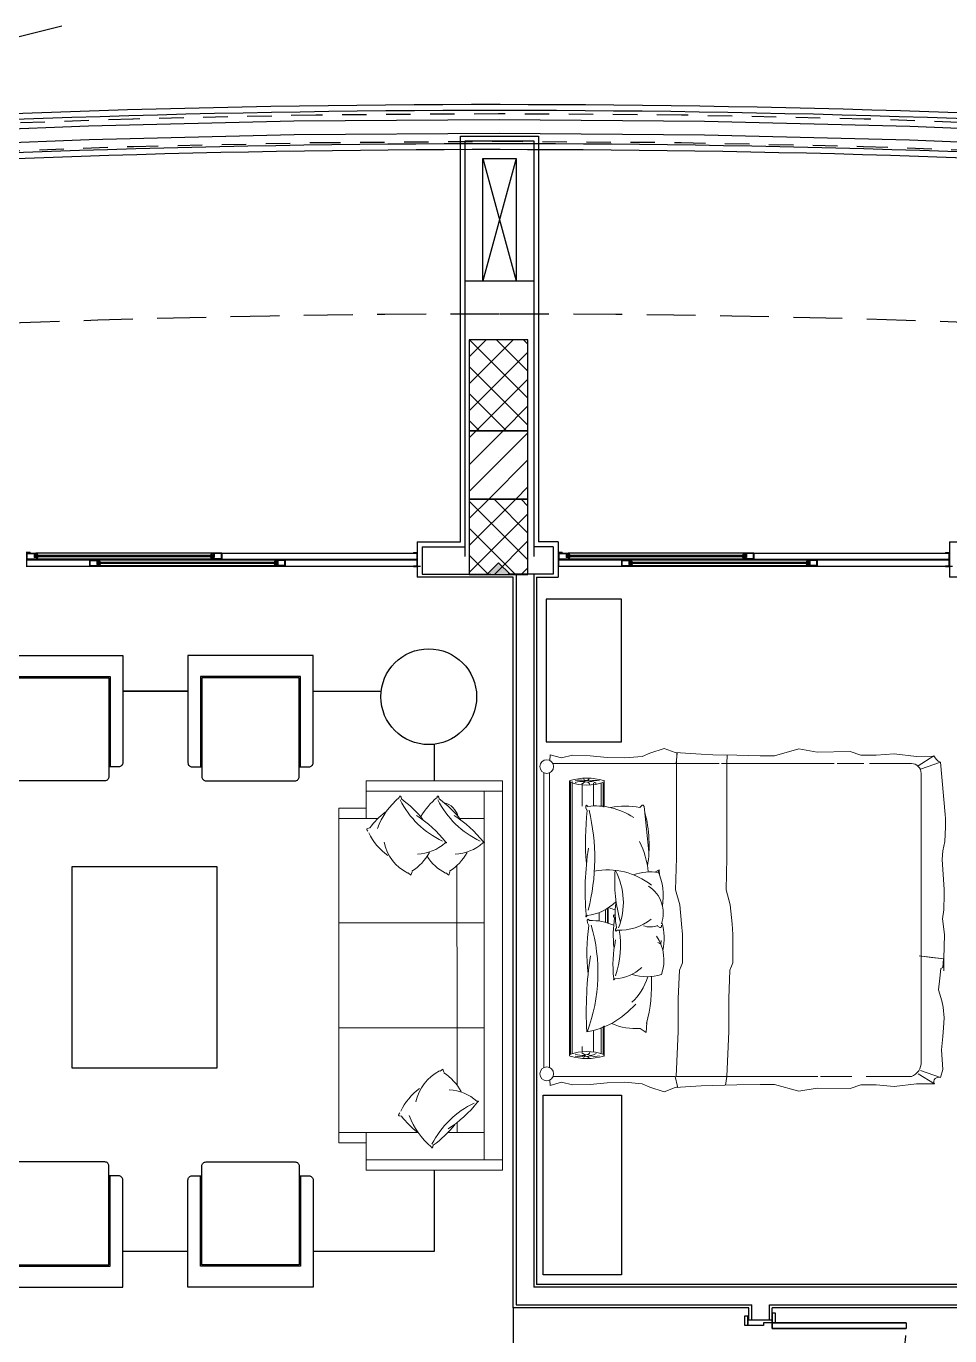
# Model space of a CAD drawing. Header units: millimetres. Extents: x 188.6 to 263.2, y 40.1 to 120.1.
# Drawn here: x 232.23 to 236.95, y 92.18 to 98.88 of the extents above; entities that cross this region are included whole.
import ezdxf

# ---------------------------------------------------------------- set-up
doc = ezdxf.new("R2010")
doc.units = ezdxf.units.MM
for name, pattern in [('_XREF_APTOS 605 E 606_R01$0$XREF-TIPO$0$HIDDEN2', [0.1875, 0.125, -0.0625]), ('HIDDEN', [0.375, 0.25, -0.125]), ('HIDDEN2', [0.1875, 0.125, -0.0625])]:
    doc.linetypes.add(name, pattern=pattern)
doc.layers.add('_XREF_APTOS 605 E 606_R01$0$L-MC-LAYOUT', color=8, linetype='Continuous', lineweight=5)
for name, color, linetype in [('ARQ', 8, 'Continuous'), ('ARQ-BASE', 8, 'Continuous'), ('ESTR-PILARES', 11, 'Continuous'), ('ESTR-VIGAS', 11, 'HIDDEN2'), ('ESTRUTURA', 7, 'Continuous')]:
    doc.layers.add(name, color=color, linetype=linetype)

# ---------------------------------------------------------------- blocks, each defined once
blk = doc.blocks.new('COBERTURA_29-09-2016')
at = {"layer": 'ESTR-PILARES', "linetype": 'Continuous'}
for p, q in [((27.815, 10.6701), (28.0399, 10.895)), ((27.815, 10.808), (27.902, 10.895)), ((27.8166, 10.895), (28.115, 10.5966)), ((27.9544, 10.895), (28.115, 10.7344)), ((28.0923, 10.895), (28.115, 10.8723)), ((27.815, 10.5322), (28.115, 10.8322)), ((27.815, 10.7587), (28.115, 10.4587)), ((27.8507, 10.43), (28.115, 10.6943)), ((27.965, 10.6625), (27.965, 10.6625)), ((27.815, 10.6208), (28.0058, 10.43)), ((27.9886, 10.43), (28.115, 10.5564)), ((27.815, 10.4829), (27.8679, 10.43)), ((27.815, 10.2564), (27.9886, 10.43)), ((27.815, 10.3943), (27.8507, 10.43)), ((27.815, 10.1185), (28.115, 10.4185)), ((27.9143, 10.08), (28.115, 10.2807)), ((27.965, 10.295), (27.965, 10.295)), ((27.965, 10.295), (27.965, 10.295)), ((27.965, 10.255), (27.965, 10.255)), ((28.0522, 10.08), (28.115, 10.1428)), ((27.815, 9.8428), (28.0522, 10.08)), ((27.815, 9.9807), (27.9143, 10.08)), ((27.815, 10.0692), (28.115, 9.7692)), ((27.9421, 10.08), (28.115, 9.9071)), ((28.08, 10.08), (28.115, 10.045)), ((27.815, 9.7049), (28.115, 10.0049)), ((27.815, 9.9314), (28.0514, 9.695)), ((27.943, 9.695), (28.115, 9.867)), ((27.965, 9.8875), (27.965, 9.8875)), ((27.815, 9.7935), (27.9135, 9.695)), ((28.0809, 9.695), (28.115, 9.7291))]:
    blk.add_line(p, q, dxfattribs=at)
for points in [[(28.115, 10.895), (27.815, 10.895), (27.815, 10.43), (28.115, 10.43), (28.115, 10.895)], [(27.815, 10.08), (28.115, 10.08), (28.115, 10.43), (27.815, 10.43), (27.815, 10.08)], [(28.115, 10.08), (27.815, 10.08), (27.815, 9.695), (28.115, 9.695), (28.115, 10.08)], [(27.905, 9.695), (28.025, 9.695), (27.965, 9.755), (27.905, 9.695)]]:
    blk.add_lwpolyline(points, dxfattribs=at)
for points in [[(27.905, 9.695), (28.025, 9.695), (27.965, 9.755)], [(27.905, 9.695), (27.965, 9.755), (27.905, 9.695)]]:
    blk.add_solid(points, dxfattribs=at)
at = {"layer": 'ESTR-VIGAS'}
for points in [[(26.0951, 12.0233), (25.162, 11.9903)], [(26.0961, 12.0234), (26.0951, 12.0233)], [(27.0297, 12.0432), (26.0961, 12.0234)], [(27.0307, 12.0432), (27.0297, 12.0432)], [(27.9644, 12.0498), (27.0307, 12.0432)], [(27.9654, 12.0498), (27.9644, 12.0498)], [(28.8991, 12.0432), (27.9654, 12.0498)], [(28.9001, 12.0432), (28.8991, 12.0432)], [(29.8337, 12.0234), (28.9001, 12.0432)], [(29.8347, 12.0233), (29.8337, 12.0234)], [(30.7678, 11.9903), (29.8347, 12.0233)], [(25.1669, 11.8504), (26.1001, 11.8834)], [(26.0991, 11.8834), (27.0327, 11.9032)], [(26.0991, 11.8834), (26.1001, 11.8834)], [(27.0317, 11.9032), (27.9654, 11.9098)], [(27.0317, 11.9032), (27.0327, 11.9032)], [(27.9644, 11.9098), (28.8981, 11.9032)], [(27.9644, 11.9098), (27.9654, 11.9098)], [(28.8972, 11.9032), (29.8307, 11.8834)], [(28.8972, 11.9032), (28.8981, 11.9032)], [(29.8297, 11.8834), (30.7629, 11.8504)], [(29.8297, 11.8834), (29.8307, 11.8834)]]:
    blk.add_lwpolyline(points, dxfattribs=at)
blk = doc.blocks.new('_XREF_APTOS 605 E 606_R01$0$CAMA CASAL')
at = {"layer": '_XREF_APTOS 605 E 606_R01$0$L-MC-LAYOUT', "color": 252}
for p, q in [((223.382, 113.6907), (223.1509, 113.6907)), ((223.6153, 113.6907), (223.4562, 113.6907)), ((224.263, 113.6907), (223.6298, 113.6907)), ((224.3537, 113.6907), (224.263, 113.6907)), ((224.9834, 113.6907), (224.3588, 113.6907)), ((223.1009, 113.6157), (223.1009, 112.6345)), ((225.0009, 112.138), (225.0009, 113.6447)), ((224.721, 113.4318), (224.721, 113.5824)), ((224.7232, 113.5824), (224.7232, 113.4328)), ((224.7265, 113.5767), (224.7265, 113.4344)), ((224.7377, 113.5732), (224.7377, 113.4395)), ((224.7767, 113.5651), (224.7767, 113.4545)), ((224.8351, 113.5641), (224.8351, 113.5377)), ((224.8857, 113.574), (224.8857, 112.1818)), ((224.8936, 113.5765), (224.8936, 112.1818)), ((224.8969, 113.5776), (224.8969, 112.1818)), ((224.8998, 113.5824), (224.8998, 112.1818)), ((224.5075, 113.465), (224.5039, 113.4144)), ((224.5372, 113.4447), (224.5075, 113.465)), ((224.4321, 113.0133), (224.4303, 112.9957)), ((224.4469, 113.0059), (224.4321, 113.0133)), ((224.7005, 112.8277), (224.7005, 112.9067)), ((224.7023, 112.9061), (224.7023, 112.8289)), ((224.7052, 112.9052), (224.7052, 112.8308)), ((224.7147, 112.9025), (224.7147, 112.8366)), ((224.7481, 112.8957), (224.7481, 112.8527)), ((224.7965, 112.8933), (224.8042, 112.886)), ((224.8076, 112.9046), (224.7998, 112.918)), ((224.8042, 112.886), (224.8084, 112.8917)), ((224.8071, 112.8665), (224.8135, 112.8738)), ((224.8084, 112.8917), (224.8076, 112.9046)), ((224.8135, 112.8738), (224.8153, 112.8738)), ((224.8153, 112.8738), (224.8141, 112.8631)), ((223.1009, 112.6345), (223.1009, 112.1407)), ((224.4409, 112.6342), (224.4382, 112.6615)), ((224.463, 112.6452), (224.4409, 112.6342)), ((224.5178, 112.31), (224.4926, 112.5417)), ((224.5219, 112.3037), (224.5178, 112.31)), ((224.5272, 112.3041), (224.5219, 112.3037)), ((224.5392, 112.3157), (224.5272, 112.3041)), ((224.721, 112.1818), (224.721, 112.3099)), ((224.7232, 112.3128), (224.7232, 112.1909)), ((224.7265, 112.3122), (224.7265, 112.1909)), ((224.7377, 112.3104), (224.7377, 112.1909)), ((224.7767, 112.3066), (224.7767, 112.1909)), ((224.8058, 112.3099), (224.8123, 112.3037)), ((224.8152, 112.3194), (224.8086, 112.3307)), ((224.8123, 112.3037), (224.8159, 112.3085)), ((224.8159, 112.3085), (224.8152, 112.3194)), ((224.8351, 112.3083), (224.8351, 112.1909)), ((223.1509, 112.0907), (223.3659, 112.0907)), ((223.5313, 112.0907), (223.3949, 112.0907)), ((223.5454, 112.0907), (224.1227, 112.0907)), ((224.0946, 112.0907), (224.0933, 112.0475)), ((224.3526, 112.0907), (224.1337, 112.0907)), ((224.3532, 112.0907), (224.348, 112.0355)), ((224.3526, 112.0907), (224.351, 112.0378)), ((224.3532, 112.0907), (224.984, 112.0907))]:
    blk.add_line(p, q, dxfattribs=at)
for points in [[(223.0335, 113.7286), (223.1246, 113.7279), (223.2389, 113.7415), (223.3314, 113.7333), (223.4103, 113.7333), (223.4647, 113.7524), (223.6334, 113.7497), (223.7259, 113.766), (223.851, 113.7306), (223.9245, 113.7306), (224.0442, 113.7333), (224.1666, 113.736), (224.2264, 113.7388), (224.3583, 113.747), (224.4154, 113.7688), (224.4889, 113.7443), (224.527, 113.7279), (224.6167, 113.7198), (224.7065, 113.7225), (224.7936, 113.7307), (224.8833, 113.7334), (224.9404, 113.7198), (224.9976, 113.7361), (224.9989, 113.7076)], [(224.3588, 113.6907), (224.3475, 113.7421), (224.351, 113.7465)], [(223.0021, 113.6962), (222.9901, 113.6546), (222.9966, 113.5538), (222.9894, 113.4859), (222.9866, 113.4423), (222.983, 113.3901), (222.9887, 113.3351), (222.9958, 113.3029), (223.0116, 113.2478), (223.0058, 113.1885), (223.0008, 113.1377), (222.9908, 113.1327), (222.9873, 113.0891), (222.9858, 113.1507), (222.9851, 113.0892), (223.1109, 113.0734), (223.048, 113.0813), (222.9851, 113.0892), (222.9816, 112.9648), (222.9923, 112.8847), (222.9851, 112.8382), (222.9837, 112.7603), (222.983, 112.7338), (222.9944, 112.5811), (222.9908, 112.5367), (222.9801, 112.4895), (222.9758, 112.4166), (222.9772, 112.3723), (222.9787, 112.3508), (223.0027, 112.0828)], [(223.1039, 113.6602), (223.0021, 113.6962)], [(223.0335, 113.7286), (223.1155, 113.6761)], [(223.1155, 113.6761), (223.0335, 113.7286)], [(224.0951, 113.6907), (224.0851, 113.4599), (224.0851, 113.2913), (224.0793, 113.146), (224.0707, 113.1257), (224.064, 113.1088), (224.064, 113.0218), (224.064, 112.9643), (224.0678, 112.9106), (224.0774, 112.8129), (224.0985, 112.7362), (224.0946, 112.5733), (224.0946, 112.4947), (224.0946, 112.4047), (224.0946, 112.1185), (224.0946, 112.0907)], [(224.0951, 113.6907), (224.1022, 113.7346)], [(224.353, 113.6907), (224.343, 113.4599), (224.343, 113.2913), (224.3373, 113.146), (224.3286, 113.1257), (224.3219, 113.1088), (224.3219, 113.0218), (224.3219, 112.9643), (224.3258, 112.9106), (224.3353, 112.8129), (224.3564, 112.7362), (224.3526, 112.5733), (224.3526, 112.4947), (224.3526, 112.4047), (224.3526, 112.1185), (224.3526, 112.0907)], [(225.0309, 112.1378), (225.0309, 113.6449)], [(224.6672, 113.1915), (224.6723, 113.1957), (224.6737, 113.1957), (224.6727, 113.1895)], [(224.6555, 112.943), (224.6612, 112.947), (224.6644, 112.9439), (224.6638, 112.9369), (224.658, 112.9297)], [(224.4483, 112.9217), (224.4377, 112.9292), (224.433, 112.9294), (224.4294, 112.9254), (224.428, 112.9162)], [(224.6661, 112.8676), (224.6713, 112.864), (224.6742, 112.8668), (224.6736, 112.8731), (224.6683, 112.8797)], [(223.1039, 112.1187), (223.0027, 112.0828)], [(223.0356, 112.0533), (223.1246, 112.054), (223.2389, 112.0404), (223.3314, 112.0486), (223.4103, 112.0486), (223.4647, 112.0295), (223.6334, 112.0322), (223.7259, 112.0159), (223.851, 112.0513), (223.9245, 112.0513), (224.0442, 112.0486), (224.1666, 112.0458), (224.2264, 112.0431), (224.3583, 112.0349), (224.4154, 112.0131), (224.4889, 112.0376), (224.527, 112.0539), (224.6167, 112.0621), (224.7065, 112.0594), (224.7936, 112.0512), (224.8833, 112.0485), (224.9404, 112.0621), (224.9976, 112.0458), (224.9989, 112.0751)], [(223.0362, 112.052), (223.1155, 112.1027)], [(223.1155, 112.1027), (223.0362, 112.052)], [(225.0307, 112.0907), (225.0309, 112.0907), (225.0309, 112.0909)]]:
    blk.add_lwpolyline(points, dxfattribs=at)
for centre in [(225.0156, 113.6767), (225.0156, 112.1061)]:
    blk.add_circle(centre, 0.0352, dxfattribs=at)
for centre, radius, start, end in [((223.0124, 113.7177), 0.0238, 244.46477, 26.66385), ((223.1775, 113.6188), 0.0767, 110.30826, 182.31161), ((224.726, 113.5822), 0.005, 109.57283, 246.03965), ((224.8104, 113.8245), 0.2616, 250.71019, 289.28981), ((224.8104, 113.281), 0.3177, 74.2857, 105.7143), ((224.7678, 113.4843), 0.1033, 75.76375, 102.0368), ((224.7926, 113.5322), 0.05, 89.36599, 126.92368), ((224.7937, 113.5833), 0.00125, 109.57283, 246.03965), ((224.808, 113.6104), 0.0319, 242.24039, 297.75961), ((224.808, 113.5493), 0.0382, 67.26663, 112.73337), ((224.8106, 113.563), 0.0157, 99.52121, 169.87937), ((224.8158, 113.6054), 0.0195, 211.34668, 246.54204), ((224.7917, 113.5175), 0.0673, 49.57083, 67.81405), ((224.8051, 113.6083), 0.0254, 299.674, 332.01341), ((224.8484, 113.5178), 0.0715, 72.42099, 111.0014), ((224.8224, 113.5833), 0.00125, 293.96035, 70.42717), ((224.8307, 113.4424), 0.14, 74.032, 93.21113), ((224.8948, 113.5822), 0.005, 293.96035, 70.42717), ((224.6352, 113.0955), 0.2192, 160.46252, 214.17328), ((224.5038, 112.9264), 0.2538, 73.14769, 107.24934), ((224.6813, 112.9655), 0.2264, 93.58944, 132.28667), ((225.0941, 113.0218), 0.4566, 160.30651, 189.92064), ((224.0767, 113.1196), 0.6001, 347.74246, 6.68937), ((224.6993, 112.9842), 0.2843, 167.54683, 196.57479), ((224.0983, 112.9691), 0.577, 351.0887, 5.98131), ((224.647, 112.6722), 0.2709, 88.19161, 127.84235), ((224.5821, 112.8549), 0.1626, 160.38702, 237.71816), ((224.4865, 112.8207), 0.1051, 70.68685, 111.35137), ((224.9732, 112.7995), 0.3495, 157.98044, 207.63993), ((223.9167, 112.693), 0.7513, 355.65331, 16.04985), ((224.3016, 112.8553), 0.3641, 352.09178, 11.78761), ((224.6321, 113.2285), 0.3625, 275.28173, 275.39149), ((224.7331, 112.7678), 0.3135, 170.1385, 204.52556), ((224.7031, 112.9899), 0.3558, 231.23257, 281.17969), ((224.4809, 112.9376), 0.293, 262.73575, 288.11032), ((224.8104, 111.9396), 0.2616, 70.71019, 109.28981), ((224.8106, 112.2011), 0.0157, 190.12063, 260.47879), ((223.1509, 112.1407), 0.05, 180, 270), ((224.726, 112.182), 0.005, 113.96035, 250.42717), ((224.8104, 112.4831), 0.3177, 254.2857, 285.7143), ((224.7678, 112.2798), 0.1033, 257.9632, 284.23625), ((224.7926, 112.2319), 0.05, 233.07632, 270.63401), ((224.7937, 112.1808), 0.00125, 113.96035, 250.42717), ((224.808, 112.1537), 0.0319, 62.24039, 117.75961), ((224.808, 112.2149), 0.0382, 247.26663, 292.73337), ((224.8158, 112.1588), 0.0195, 113.45796, 148.65332), ((224.7917, 112.2466), 0.0673, 292.18595, 310.42917), ((224.8051, 112.1558), 0.0254, 27.98659, 60.326), ((224.8224, 112.1808), 0.00125, 289.57283, 66.03965), ((224.8484, 112.2464), 0.0715, 248.9986, 287.57901), ((224.8307, 112.3218), 0.14, 266.78887, 285.968), ((224.8948, 112.182), 0.005, 289.57283, 66.03965), ((222.9821, 112.0268), 0.0597, 25.00861, 69.82677)]:
    blk.add_arc(centre, radius, start, end, dxfattribs=at)
for centre, major_axis, start_param, end_param in [((224.901, 113.2176), (0, -0.5804), 4.357383, 4.778852), ((224.5614, 112.9032), (0, -0.5424), 2.825508, 3.202869), ((224.8605, 112.8065), (0, -0.6586), 3.246501, 3.818212), ((225.2242, 113.1589), (0, -0.6469), 4.229981, 5.096703), ((223.8018, 113.3561), (0, 1.3908), 4.507193, 4.788253), ((224.6976, 113.0565), (0, 0.301), 0.563424, 1.147398), ((224.3199, 113.0557), (0, -0.674), 1.365064, 1.733282), ((224.785, 113.3946), (0, -0.5015), 5.971074, 6.314748), ((224.8248, 112.4782), (0, 0.3891), 0.062647, 0.617511), ((224.6029, 112.4109), (0, 0.4363), 5.989057, 6.085457), ((225.3408, 112.5749), (0, -0.7848), 4.368673, 5.0306), ((224.069, 112.7429), (0, 1.0315), 4.498455, 4.829141), ((224.8473, 112.5103), (0, -0.4887), 4.49504, 5.067395), ((224.7671, 112.7015), (0, 0.3768), 1.721333, 2.167233), ((224.0961, 112.4843), (0, -0.9917), 1.415265, 1.689951), ((224.7633, 112.9302), (0, 0.623), 2.703113, 3.235692), ((224.6149, 113.0527), (0, -0.7444), 6.142937, 6.421512)]:
    blk.add_ellipse(centre, major_axis=major_axis, ratio=0.727273, start_param=start_param, end_param=end_param, dxfattribs=at)
blk = doc.blocks.new('_XREF_APTOS 605 E 606_R01$0$sofa humanizado')
at = {"layer": '_XREF_APTOS 605 E 606_R01$0$L-MC-LAYOUT'}
for p, q in [((4383.2458, -425.6651), (4383.1721, -425.6651)), ((4382.73, -425.9947), (4382.7365, -426.014)), ((4382.7365, -426.014), (4382.7533, -426.0002)), ((4382.9624, -425.9947), (4382.9689, -426.014)), ((4382.9689, -426.014), (4382.9858, -426.0002)), ((4382.7663, -427.229), (4382.7728, -427.2097)), ((4382.7728, -427.2097), (4382.7896, -427.2235))]:
    blk.add_line(p, q, dxfattribs=at)
for points in [[(4382.517, -425.4969), (4382.517, -427.7684), (4382.4049, -427.7684), (4382.4049, -425.4327), (4382.517, -425.4327)], [(4383.2458, -425.6008), (4383.2458, -425.6008), (4383.2458, -425.4327), (4382.517, -425.4327)], [(4382.4049, -425.4969), (4383.2458, -425.4969), (4383.2458, -425.6651), (4383.4139, -425.6651), (4383.4139, -427.6645), (4383.2595, -427.6645), (4383.2458, -427.6645), (4383.2458, -427.8327), (4382.4049, -427.8327), (4382.4049, -425.4969)], [(4382.517, -425.4969), (4382.517, -425.6008), (4382.517, -425.6008)], [(4382.8083, -425.5353), (4382.807, -425.5276), (4382.802, -425.5276), (4382.797, -425.5335), (4382.7959, -425.5438)], [(4383.0408, -425.5353), (4383.0394, -425.5276), (4383.0345, -425.5276), (4383.0294, -425.5335), (4383.0283, -425.5438)], [(4383.2458, -425.6008), (4383.4139, -425.6008), (4383.4139, -426.9547), (4382.517, -426.9547), (4382.517, -425.6008), (4382.517, -425.6008)], [(4382.6852, -425.9553), (4382.6852, -426.9547), (4382.517, -426.9547), (4382.517, -425.6648), (4382.6672, -425.6648), (4382.6672, -425.6648)], [(4383.2233, -425.7236), (4383.2375, -425.7261), (4383.2413, -425.7296), (4383.241, -425.7356), (4383.2348, -425.7439)], [(4382.5259, -425.8159), (4382.5178, -425.8151), (4382.5165, -425.8138), (4382.5228, -425.8093)], [(4382.7584, -425.8159), (4382.7502, -425.8151), (4382.749, -425.8138), (4382.7553, -425.8093)], [(4382.9259, -426.9547), (4383.4139, -426.9547), (4383.4139, -426.3092), (4382.517, -426.3092), (4382.517, -426.9547), (4382.7406, -426.9547)], [(4382.9259, -427.6002), (4383.4139, -427.6002), (4383.4139, -426.9547), (4382.517, -426.9547), (4382.517, -427.6002), (4382.7406, -427.6002)], [(4382.6852, -427.5395), (4382.6852, -427.6002), (4382.517, -427.6002), (4382.517, -426.9547), (4382.6852, -426.9547), (4382.6852, -427.3089)], [(4382.5623, -427.4079), (4382.5541, -427.4086), (4382.5529, -427.4099), (4382.5591, -427.4144)], [(4383.0272, -427.5001), (4383.0414, -427.4976), (4383.0452, -427.4941), (4383.0449, -427.4881), (4383.0387, -427.4798)], [(4382.9259, -427.6002), (4383.2458, -427.6002), (4383.2458, -427.7684), (4382.517, -427.7684), (4382.517, -427.6002), (4382.7406, -427.6002)], [(4382.8446, -427.6885), (4382.8433, -427.6961), (4382.8383, -427.6962), (4382.8333, -427.6902), (4382.8322, -427.6799)]]:
    blk.add_lwpolyline(points, dxfattribs=at)
blk.add_lwpolyline([(4382.7638, -425.5687, 0.280023), (4382.6801, -425.6497)], format="xyb", dxfattribs=at)
for centre, radius, start, end in [((4382.3023, -425.2972), 0.5613, 295.30651, 333.23216), ((4383.2137, -426.1171), 0.7093, 126.0887, 140.98131), ((4382.5347, -425.2972), 0.5613, 295.30651, 333.23216), ((4382.5242, -425.8786), 0.4456, 30.2921, 50.39149), ((4383.4462, -426.1171), 0.7093, 126.0887, 140.98131), ((4382.7567, -425.8786), 0.4456, 19.87696, 50.39149), ((4382.7979, -426.0437), 0.5324, 36.96436, 51.73471), ((4383.1017, -426.2666), 0.7378, 122.74246, 141.68937), ((4383.3342, -426.2666), 0.7378, 122.74246, 141.68937), ((4382.9105, -425.6078), 0.3496, 305.1385, 335.34035), ((4382.71, -425.6071), 0.2783, 228.58944, 267.28667), ((4382.8983, -425.7274), 0.312, 208.14769, 237.57889), ((4382.9425, -425.6071), 0.2783, 228.58944, 267.28667), ((4383.1308, -425.7274), 0.312, 208.14769, 237.57889), ((4382.8696, -425.7602), 0.2695, 296.20637, 349.17328), ((4382.6372, -425.7602), 0.2695, 296.20637, 329.39203), ((4382.9347, -427.4963), 0.312, 122.42111, 151.85231), ((4382.6735, -427.4635), 0.2695, 10.82672, 63.79363), ((4382.7144, -427.616), 0.3496, 24.65965, 54.8615), ((4383.138, -426.9571), 0.7378, 218.31063, 237.25754), ((4382.7463, -427.6166), 0.2783, 92.71333, 131.41056), ((4382.3386, -427.9265), 0.5613, 26.76784, 64.69349), ((4382.5605, -427.3451), 0.4456, 309.60851, 340.12304), ((4383.25, -427.1067), 0.7093, 219.01869, 233.9113), ((4382.6018, -427.18), 0.5324, 308.26529, 323.03564)]:
    blk.add_arc(centre, radius, start, end, dxfattribs=at)
blk = doc.blocks.new('_XREF_APTOS 605 E 606_R01$0$XREF-MC1101-TE-LAYO$0$P90x70')
blk.add_lwpolyline([(8.8158, 5.695), (8.8858, 5.695, 0.414214), (8.9158, 5.725), (8.9158, 6.495), (8.0158, 6.495), (8.0158, 5.725, 0.414214), (8.0458, 5.695), (8.1158, 5.695)], format="xyb")
blk.add_lwpolyline([(8.8258, 5.695), (8.8258, 6.345), (8.1058, 6.345), (8.1058, 5.695)])
blk.add_lwpolyline([(8.7858, 5.595, 0.414214), (8.8158, 5.625), (8.8158, 6.335), (8.1158, 6.335), (8.1158, 5.625, 0.414214), (8.1458, 5.595)], format="xyb", close=True)
blk = doc.blocks.new('_XREF_APTOS 605 E 606_R01$0$XREF-TIPO$0$A$C433F3541')
at = {"layer": 'ARQ-BASE'}
for p, q in [((0.05, 0.14), (0.05, 0.825)), ((0.05, 0.825), (0.05, 0.14)), ((0.05, 0.825), (0.08, 0.825)), ((0.08, 0.825), (0.08, 0.14)), ((0.08, 0.14), (0.08, 0.825)), ((0, 0.155), (0.05, 0.155)), ((0, 0.14), (0, 0.155)), ((0, 0.14), (0.05, 0.14)), ((0.05, 0.14), (0.035, 0.14)), ((0.035, 0.015), (0.035, 0.14)), ((0.08, 0.14), (0.05, 0.14)), ((0.05, 0.14), (0.08, 0.14)), ((0.05, 0.14), (0.05, 0.095)), ((0.75, 0.155), (0.8, 0.155)), ((0.75, 0.14), (0.75, 0.155)), ((0.765, 0.14), (0.75, 0.14)), ((0.75, 0.095), (0.75, 0.14)), ((0.75, 0.14), (0.8, 0.14)), ((0.765, 0.14), (0.765, 0.015)), ((0.8, 0.155), (0.8, 0.14)), ((0.05, 0.095), (0.065, 0.095)), ((0.065, 0.095), (0.065, 0.015)), ((0.735, 0.095), (0.75, 0.095)), ((0.735, 0.015), (0.735, 0.095)), ((0.015, 0), (0.015, 0.015)), ((0.065, 0.015), (0.015, 0.015)), ((0.065, 0), (0.015, 0)), ((0.035, 0.015), (0.065, 0.015)), ((0.065, 0.015), (0.065, 0)), ((0.735, 0), (0.735, 0.015)), ((0.735, 0.015), (0.775, 0.015)), ((0.785, 0.015), (0.735, 0.015)), ((0.785, 0), (0.735, 0)), ((0.785, 0.015), (0.785, 0))]:
    blk.add_line(p, q, dxfattribs=at)
at = {"layer": 'ARQ-BASE', "color": 8, "linetype": '_XREF_APTOS 605 E 606_R01$0$XREF-TIPO$0$HIDDEN2'}
blk.add_arc((0.0627, 0.1378), 0.6873, 0.18482, 91.0562, dxfattribs=at)
blk = doc.blocks.new('A$C0BE265FA')
at = {"layer": 'ARQ'}
blk.add_lwpolyline([(21.0881, 10.9815), (19.0881, 10.4815), (17.0881, 10.9815)], dxfattribs=at)
blk.add_lwpolyline([(21.0881, 10.9815), (19.0881, 10.4815), (17.0881, 10.9815)], dxfattribs=at)
at = {"layer": 'ARQ-BASE'}
for p, q in [((23.2399, 9.6799), (23.24, 10.3047)), ((23.4099, 10.3047), (23.2399, 9.6799)), ((23.24, 10.3047), (23.4099, 10.3047)), ((23.24, 10.3047), (23.4099, 9.6799)), ((23.4099, 10.3047), (23.4099, 9.6799)), ((23.1499, 9.6799), (23.4999, 9.6799)), ((22.9049, 8.3451), (23.1249, 8.3451)), ((22.9049, 8.3451), (22.9049, 8.1651)), ((22.9299, 8.3201), (23.15, 8.3201)), ((22.9299, 8.3201), (22.9299, 8.1801)), ((23.6003, 8.3201), (23.5, 8.3201)), ((23.6253, 8.3451), (23.5249, 8.3451)), ((23.6003, 8.3201), (23.6003, 8.1801)), ((23.6253, 8.3451), (23.6253, 8.1651)), ((25.6253, 8.3451), (26.185, 8.3451)), ((25.6253, 8.3451), (25.6253, 8.1651)), ((20.9249, 8.2906), (20.9049, 8.2906)), ((20.9069, 8.2886), (20.9069, 8.2216)), ((20.9069, 8.2886), (20.9249, 8.2886)), ((22.9029, 8.2526), (20.9069, 8.2526)), ((20.9082, 8.2876), (20.9602, 8.2876)), ((20.9082, 8.2876), (20.9082, 8.2576)), ((20.9082, 8.2576), (20.9602, 8.2576)), ((20.9102, 8.2856), (20.9462, 8.2856)), ((20.9102, 8.2596), (20.9102, 8.2856)), ((20.9102, 8.2596), (20.9582, 8.2596)), ((20.9102, 8.2576), (20.9102, 8.2576)), ((20.9249, 8.2906), (20.9249, 8.2886)), ((20.9462, 8.2856), (20.9462, 8.2656)), ((20.9582, 8.2656), (20.9462, 8.2656)), ((20.9482, 8.2876), (20.9482, 8.2776)), ((20.9602, 8.2776), (20.9482, 8.2776)), ((20.9482, 8.2776), (20.9482, 8.2676)), ((21.8649, 8.2756), (20.9482, 8.2756)), ((21.8649, 8.2696), (20.9482, 8.2696)), ((20.9602, 8.2676), (20.9482, 8.2676)), ((20.9602, 8.2771), (20.9487, 8.2771)), ((20.9652, 8.2761), (20.9487, 8.2761)), ((20.9652, 8.2691), (20.9487, 8.2691)), ((20.9602, 8.2681), (20.9487, 8.2681)), ((20.9502, 8.2856), (20.9502, 8.2796)), ((20.9502, 8.2856), (20.9582, 8.2856)), ((20.9582, 8.2796), (20.9502, 8.2796)), ((21.9029, 8.2876), (20.9552, 8.2876)), ((21.9049, 8.2576), (20.9552, 8.2576)), ((20.9582, 8.2856), (20.9582, 8.2796)), ((20.9582, 8.2656), (20.9582, 8.2596)), ((20.9602, 8.2876), (20.9602, 8.2776)), ((20.9602, 8.2676), (20.9602, 8.2576)), ((20.9607, 8.2776), (20.9607, 8.2825)), ((20.9607, 8.2676), (20.9607, 8.2626)), ((20.9652, 8.2776), (20.9652, 8.2761)), ((20.9652, 8.2676), (20.9652, 8.2691)), ((21.2298, 8.2526), (21.2798, 8.2526)), ((21.2298, 8.2396), (21.2298, 8.2526)), ((21.2298, 8.2246), (21.2298, 8.2396)), ((21.2298, 8.2396), (21.2298, 8.2396)), ((21.2318, 8.2506), (21.2658, 8.2506)), ((21.2318, 8.2416), (21.2318, 8.2506)), ((21.2318, 8.2246), (21.2318, 8.2416)), ((21.2318, 8.2416), (21.2318, 8.2416)), ((21.2658, 8.2506), (21.2658, 8.2306)), ((21.2678, 8.2526), (21.2678, 8.2426)), ((21.2678, 8.2426), (21.2678, 8.2326)), ((21.2798, 8.2426), (21.2678, 8.2426)), ((22.1898, 8.2406), (21.2678, 8.2406)), ((22.1898, 8.2346), (21.2678, 8.2346)), ((21.2798, 8.2421), (21.2683, 8.2421)), ((21.2848, 8.2411), (21.2683, 8.2411)), ((21.2698, 8.2506), (21.2778, 8.2506)), ((21.2698, 8.2506), (21.2698, 8.2446)), ((21.2778, 8.2446), (21.2698, 8.2446)), ((21.2778, 8.2506), (21.2778, 8.2446)), ((22.1778, 8.2526), (21.2798, 8.2526)), ((21.2798, 8.2526), (21.2798, 8.2426)), ((21.2803, 8.2426), (21.2803, 8.2475)), ((21.2848, 8.2426), (21.2848, 8.2411)), ((21.8479, 8.2776), (21.8479, 8.2761)), ((21.8479, 8.2761), (21.8644, 8.2761)), ((21.8479, 8.2676), (21.8479, 8.2691)), ((21.8479, 8.2691), (21.8644, 8.2691)), ((21.8524, 8.2776), (21.8524, 8.2825)), ((21.8524, 8.2676), (21.8524, 8.2626)), ((21.9049, 8.2876), (21.8529, 8.2876)), ((21.8529, 8.2876), (21.8529, 8.2776)), ((21.8529, 8.2776), (21.8649, 8.2776)), ((21.8529, 8.2771), (21.8644, 8.2771)), ((21.8529, 8.2681), (21.8644, 8.2681)), ((21.8529, 8.2676), (21.8649, 8.2676)), ((21.8529, 8.2676), (21.8529, 8.2576)), ((21.9049, 8.2576), (21.8529, 8.2576)), ((21.8549, 8.2856), (21.8549, 8.2796)), ((21.8629, 8.2856), (21.8549, 8.2856)), ((21.8549, 8.2796), (21.8629, 8.2796)), ((21.8549, 8.2656), (21.8549, 8.2596)), ((21.8549, 8.2656), (21.8669, 8.2656)), ((21.9029, 8.2596), (21.8549, 8.2596)), ((21.8629, 8.2856), (21.8629, 8.2796)), ((21.8649, 8.2876), (21.8649, 8.2776)), ((21.8649, 8.2776), (21.8649, 8.2676)), ((21.8669, 8.2856), (21.8669, 8.2656)), ((21.9029, 8.2856), (21.8669, 8.2856)), ((21.9029, 8.2596), (21.9029, 8.2856)), ((21.9029, 8.2576), (21.9029, 8.2576)), ((21.9049, 8.2876), (22.9029, 8.2876)), ((21.9049, 8.2876), (21.9049, 8.2576)), ((21.9049, 8.2576), (22.9029, 8.2576)), ((22.1728, 8.2426), (22.1728, 8.2411)), ((22.1728, 8.2411), (22.1893, 8.2411)), ((22.1773, 8.2426), (22.1773, 8.2475)), ((22.2298, 8.2526), (22.1778, 8.2526)), ((22.1778, 8.2526), (22.1778, 8.2426)), ((22.1778, 8.2426), (22.1898, 8.2426)), ((22.1778, 8.2421), (22.1893, 8.2421)), ((22.1798, 8.2506), (22.1798, 8.2446)), ((22.1878, 8.2506), (22.1798, 8.2506)), ((22.1798, 8.2446), (22.1878, 8.2446)), ((22.1878, 8.2506), (22.1878, 8.2446)), ((22.1898, 8.2526), (22.1898, 8.2426)), ((22.1898, 8.2426), (22.1898, 8.2326)), ((22.1918, 8.2506), (22.1918, 8.2306)), ((22.2278, 8.2506), (22.1918, 8.2506)), ((22.2278, 8.2246), (22.2278, 8.2506)), ((22.2298, 8.2526), (22.2298, 8.2226)), ((22.8849, 8.2906), (22.8849, 8.2886)), ((22.8849, 8.2906), (22.9049, 8.2906)), ((22.9029, 8.2886), (22.8849, 8.2886)), ((22.9029, 8.2886), (22.9029, 8.2216)), ((22.9049, 8.2906), (22.9049, 8.2196)), ((23.6453, 8.2906), (23.6253, 8.2906)), ((23.6253, 8.2906), (23.6253, 8.2196)), ((23.6273, 8.2886), (23.6273, 8.2216)), ((23.6273, 8.2886), (23.6453, 8.2886)), ((25.6233, 8.2526), (23.6273, 8.2526)), ((23.6285, 8.2876), (23.6805, 8.2876)), ((23.6285, 8.2876), (23.6285, 8.2576)), ((23.6285, 8.2576), (23.6805, 8.2576)), ((23.6305, 8.2856), (23.6665, 8.2856)), ((23.6305, 8.2596), (23.6305, 8.2856)), ((23.6305, 8.2596), (23.6785, 8.2596)), ((23.6305, 8.2576), (23.6305, 8.2576)), ((23.6453, 8.2906), (23.6453, 8.2886)), ((23.6665, 8.2856), (23.6665, 8.2656)), ((23.6785, 8.2656), (23.6665, 8.2656)), ((23.6685, 8.2876), (23.6685, 8.2776)), ((23.6805, 8.2776), (23.6685, 8.2776)), ((23.6685, 8.2776), (23.6685, 8.2676)), ((24.5853, 8.2756), (23.6685, 8.2756)), ((24.5853, 8.2696), (23.6685, 8.2696)), ((23.6805, 8.2676), (23.6685, 8.2676)), ((23.6805, 8.2771), (23.669, 8.2771)), ((23.6855, 8.2761), (23.669, 8.2761)), ((23.6855, 8.2691), (23.669, 8.2691)), ((23.6805, 8.2681), (23.669, 8.2681)), ((23.6705, 8.2856), (23.6705, 8.2796)), ((23.6705, 8.2856), (23.6785, 8.2856)), ((23.6785, 8.2796), (23.6705, 8.2796)), ((24.6233, 8.2876), (23.6755, 8.2876)), ((24.6253, 8.2576), (23.6755, 8.2576)), ((23.6785, 8.2856), (23.6785, 8.2796)), ((23.6785, 8.2656), (23.6785, 8.2596)), ((23.6805, 8.2876), (23.6805, 8.2776)), ((23.6805, 8.2676), (23.6805, 8.2576)), ((23.681, 8.2776), (23.681, 8.2825)), ((23.681, 8.2676), (23.681, 8.2626)), ((23.6855, 8.2776), (23.6855, 8.2761)), ((23.6855, 8.2676), (23.6855, 8.2691)), ((23.9501, 8.2526), (24.0001, 8.2526)), ((23.9501, 8.2396), (23.9501, 8.2526)), ((23.9501, 8.2246), (23.9501, 8.2396)), ((23.9501, 8.2396), (23.9501, 8.2396)), ((23.9521, 8.2506), (23.9861, 8.2506)), ((23.9521, 8.2416), (23.9521, 8.2506)), ((23.9521, 8.2246), (23.9521, 8.2416)), ((23.9521, 8.2416), (23.9521, 8.2416)), ((23.9861, 8.2506), (23.9861, 8.2306)), ((23.9881, 8.2526), (23.9881, 8.2426)), ((23.9881, 8.2426), (23.9881, 8.2326)), ((24.0001, 8.2426), (23.9881, 8.2426)), ((24.9101, 8.2406), (23.9881, 8.2406)), ((24.9101, 8.2346), (23.9881, 8.2346)), ((24.0001, 8.2421), (23.9886, 8.2421)), ((24.0051, 8.2411), (23.9886, 8.2411)), ((23.9901, 8.2506), (23.9981, 8.2506)), ((23.9901, 8.2506), (23.9901, 8.2446)), ((23.9981, 8.2446), (23.9901, 8.2446)), ((23.9981, 8.2506), (23.9981, 8.2446)), ((24.8981, 8.2526), (24.0001, 8.2526)), ((24.0001, 8.2526), (24.0001, 8.2426)), ((24.0006, 8.2426), (24.0006, 8.2475)), ((24.0051, 8.2426), (24.0051, 8.2411)), ((24.5683, 8.2776), (24.5683, 8.2761)), ((24.5683, 8.2761), (24.5848, 8.2761)), ((24.5683, 8.2676), (24.5683, 8.2691)), ((24.5683, 8.2691), (24.5848, 8.2691)), ((24.5728, 8.2776), (24.5728, 8.2825)), ((24.5728, 8.2676), (24.5728, 8.2626)), ((24.6253, 8.2876), (24.5733, 8.2876)), ((24.5733, 8.2876), (24.5733, 8.2776)), ((24.5733, 8.2776), (24.5853, 8.2776)), ((24.5733, 8.2771), (24.5848, 8.2771)), ((24.5733, 8.2681), (24.5848, 8.2681)), ((24.5733, 8.2676), (24.5853, 8.2676)), ((24.5733, 8.2676), (24.5733, 8.2576)), ((24.6253, 8.2576), (24.5733, 8.2576)), ((24.5753, 8.2856), (24.5753, 8.2796)), ((24.5833, 8.2856), (24.5753, 8.2856)), ((24.5753, 8.2796), (24.5833, 8.2796)), ((24.5753, 8.2656), (24.5753, 8.2596)), ((24.5753, 8.2656), (24.5873, 8.2656)), ((24.6233, 8.2596), (24.5753, 8.2596)), ((24.5833, 8.2856), (24.5833, 8.2796)), ((24.5853, 8.2876), (24.5853, 8.2776)), ((24.5853, 8.2776), (24.5853, 8.2676)), ((24.5873, 8.2856), (24.5873, 8.2656)), ((24.6233, 8.2856), (24.5873, 8.2856)), ((24.6233, 8.2596), (24.6233, 8.2856)), ((24.6233, 8.2576), (24.6233, 8.2576)), ((24.6253, 8.2876), (25.6233, 8.2876)), ((24.6253, 8.2876), (24.6253, 8.2576)), ((24.6253, 8.2576), (25.6233, 8.2576)), ((24.8931, 8.2426), (24.8931, 8.2411)), ((24.8931, 8.2411), (24.9096, 8.2411)), ((24.8976, 8.2426), (24.8976, 8.2475)), ((24.9501, 8.2526), (24.8981, 8.2526)), ((24.8981, 8.2526), (24.8981, 8.2426)), ((24.8981, 8.2426), (24.9101, 8.2426)), ((24.8981, 8.2421), (24.9096, 8.2421)), ((24.9001, 8.2506), (24.9001, 8.2446)), ((24.9081, 8.2506), (24.9001, 8.2506)), ((24.9001, 8.2446), (24.9081, 8.2446)), ((24.9081, 8.2506), (24.9081, 8.2446)), ((24.9101, 8.2526), (24.9101, 8.2426)), ((24.9101, 8.2426), (24.9101, 8.2326)), ((24.9121, 8.2506), (24.9121, 8.2306)), ((24.9481, 8.2506), (24.9121, 8.2506)), ((24.9481, 8.2246), (24.9481, 8.2506)), ((24.9501, 8.2526), (24.9501, 8.2226)), ((25.6053, 8.2906), (25.6053, 8.2886)), ((25.6053, 8.2906), (25.6253, 8.2906)), ((25.6233, 8.2886), (25.6053, 8.2886)), ((25.6233, 8.2886), (25.6233, 8.2216)), ((25.6253, 8.2906), (25.6253, 8.2196)), ((20.9249, 8.2196), (20.9051, 8.2196)), ((20.9071, 8.2216), (20.9249, 8.2216)), ((20.9249, 8.2196), (20.9249, 8.2216)), ((22.9209, 8.2196), (20.9249, 8.2196)), ((21.2298, 8.2226), (21.2298, 8.2246)), ((21.2298, 8.2246), (21.2298, 8.2246)), ((21.2298, 8.2226), (21.2798, 8.2226)), ((21.2318, 8.2246), (21.2778, 8.2246)), ((21.2778, 8.2306), (21.2658, 8.2306)), ((21.2798, 8.2326), (21.2678, 8.2326)), ((21.2848, 8.2341), (21.2683, 8.2341)), ((21.2798, 8.2331), (21.2683, 8.2331)), ((21.2778, 8.2306), (21.2778, 8.2246)), ((21.2798, 8.2326), (21.2798, 8.2226)), ((22.1778, 8.2226), (21.2798, 8.2226)), ((21.2803, 8.2326), (21.2803, 8.2276)), ((21.2848, 8.2326), (21.2848, 8.2341)), ((22.1728, 8.2326), (22.1728, 8.2341)), ((22.1728, 8.2341), (22.1893, 8.2341)), ((22.1773, 8.2326), (22.1773, 8.2276)), ((22.1778, 8.2331), (22.1893, 8.2331)), ((22.1778, 8.2326), (22.1898, 8.2326)), ((22.1778, 8.2326), (22.1778, 8.2226)), ((22.2298, 8.2226), (22.1778, 8.2226)), ((22.1798, 8.2306), (22.1798, 8.2246)), ((22.1798, 8.2306), (22.1918, 8.2306)), ((22.2278, 8.2246), (22.1798, 8.2246)), ((22.2278, 8.2226), (22.2278, 8.2226)), ((22.8849, 8.2196), (22.8849, 8.2216)), ((22.9029, 8.2216), (22.8849, 8.2216)), ((22.8849, 8.2196), (22.9049, 8.2196)), ((22.9299, 8.1801), (23.28, 8.1801)), ((23.6003, 8.1801), (23.37, 8.1801)), ((23.3949, 8.1799), (23.4099, 8.1799)), ((23.4099, 8.1799), (23.4099, 4.445)), ((23.4999, 8.1799), (23.4999, 4.535)), ((23.6453, 8.2196), (23.6255, 8.2196)), ((23.6275, 8.2216), (23.6453, 8.2216)), ((23.6453, 8.2196), (23.6453, 8.2216)), ((25.6413, 8.2196), (23.6453, 8.2196)), ((23.9501, 8.2226), (23.9501, 8.2246)), ((23.9501, 8.2246), (23.9501, 8.2246)), ((23.9501, 8.2226), (24.0001, 8.2226)), ((23.9521, 8.2246), (23.9981, 8.2246)), ((23.9981, 8.2306), (23.9861, 8.2306)), ((24.0001, 8.2326), (23.9881, 8.2326)), ((24.0051, 8.2341), (23.9886, 8.2341)), ((24.0001, 8.2331), (23.9886, 8.2331)), ((23.9981, 8.2306), (23.9981, 8.2246)), ((24.0001, 8.2326), (24.0001, 8.2226)), ((24.8981, 8.2226), (24.0001, 8.2226)), ((24.0006, 8.2326), (24.0006, 8.2276)), ((24.0051, 8.2326), (24.0051, 8.2341)), ((24.8931, 8.2326), (24.8931, 8.2341)), ((24.8931, 8.2341), (24.9096, 8.2341)), ((24.8976, 8.2326), (24.8976, 8.2276)), ((24.8981, 8.2331), (24.9096, 8.2331)), ((24.8981, 8.2326), (24.9101, 8.2326)), ((24.8981, 8.2326), (24.8981, 8.2226)), ((24.9501, 8.2226), (24.8981, 8.2226)), ((24.9001, 8.2306), (24.9001, 8.2246)), ((24.9001, 8.2306), (24.9121, 8.2306)), ((24.9481, 8.2246), (24.9001, 8.2246)), ((24.9481, 8.2226), (24.9481, 8.2226)), ((25.6053, 8.2196), (25.6053, 8.2216)), ((25.6233, 8.2216), (25.6053, 8.2216)), ((25.6053, 8.2196), (25.6253, 8.2196)), ((23.3949, 8.1651), (22.9049, 8.1651)), ((23.3949, 4.43), (23.3949, 8.1651)), ((23.5149, 8.1651), (23.5149, 4.55)), ((23.5149, 8.1651), (23.6253, 8.1651)), ((26.365, 8.1651), (25.6253, 8.1651)), ((26.3775, 4.535), (23.4999, 4.535)), ((26.4075, 4.55), (23.5149, 4.55)), ((24.5999, 4.43), (23.3949, 4.43)), ((23.3949, 4.43), (23.3949, 3.53)), ((23.4099, 4.445), (24.6149, 4.445)), ((24.5999, 4.3693), (24.5999, 4.43)), ((24.6149, 4.3693), (24.6149, 4.445)), ((24.7049, 4.445), (26.3775, 4.445)), ((24.7049, 4.3693), (24.7049, 4.445)), ((26.3925, 4.43), (24.7199, 4.43)), ((24.7199, 4.3693), (24.7199, 4.43))]:
    blk.add_line(p, q, dxfattribs=at)
at = {"layer": 'ARQ-BASE', "flags": 128}
for points in [[(32.5776, 9.8456), (31.7009, 9.9645), (30.6585, 10.0902), (29.6142, 10.1994), (28.5683, 10.2918), (27.521, 10.3676), (26.4727, 10.4266), (25.4235, 10.469), (24.3738, 10.4946), (23.3239, 10.5034), (22.2739, 10.4955), (21.2242, 10.4708), (20.175, 10.4294), (19.1266, 10.3713), (18.0793, 10.2965), (17.0333, 10.2049), (15.9889, 10.0967), (14.9463, 9.9719), (14.0695, 9.8538)], [(32.5076, 9.7844), (31.692, 9.895), (30.6507, 10.0207), (29.6075, 10.1297), (28.5626, 10.222), (27.5165, 10.2977), (26.4693, 10.3567), (25.4212, 10.399), (24.3727, 10.4246), (23.3238, 10.4334), (22.275, 10.4255), (21.2264, 10.4009), (20.1783, 10.3595), (19.131, 10.3014), (18.0848, 10.2267), (17.0399, 10.1353), (15.9966, 10.0272), (14.9551, 9.9024), (14.1395, 9.7926)]]:
    blk.add_lwpolyline(points, dxfattribs=at)
at = {"layer": 'ARQ-BASE'}
for points in [[(23.1249, 8.3451), (23.1249, 10.4201), (23.5249, 10.4201), (23.5249, 8.3451)], [(23.1499, 8.2702), (23.1499, 10.3951), (23.4999, 10.3951), (23.4999, 8.2702)]]:
    blk.add_lwpolyline(points, dxfattribs=at)
for points in [[(23.5632, 7.3228), (23.948, 7.3228), (23.948, 8.0527), (23.5632, 8.0527)], [(23.548, 5.5168), (23.948, 5.5168), (23.948, 4.5982), (23.548, 4.5982)]]:
    blk.add_lwpolyline(points, close=True, dxfattribs=at)
at = {"layer": 'ARQ-BASE', "elevation": 0.0002}
for points in [[(21.3992, 7.582), (21.732, 7.582)], [(21.732, 7.582), (21.3992, 7.582)], [(21.8031, 7.582), (21.796, 7.582)], [(22.308, 7.582), (22.3009, 7.582)], [(22.372, 7.582), (22.7203, 7.582)], [(22.9916, 7.3109), (22.9916, 7.1242)], [(21.1401, 5.6552), (21.1401, 6.6869), (21.8803, 6.6869), (21.8804, 5.6552), (21.1401, 5.6552)], [(22.9916, 5.1342), (22.9916, 4.7181), (22.372, 4.7181)], [(21.732, 4.7181), (21.3992, 4.7181)], [(21.8031, 4.7181), (21.796, 4.7181)], [(22.308, 4.7181), (22.3009, 4.7181)]]:
    blk.add_lwpolyline(points, dxfattribs=at)
at = {"layer": 'ARQ-BASE'}
blk.add_circle((22.9633, 7.554, 0.0002), 0.2447, dxfattribs=at)
for centre, radius, start, end in [((23.3337, -55.6322), 66.2129, 90.004778, 98.117039), ((23.3231, -55.6324), 66.2129, 81.889498, 89.998714), ((23.3337, -55.6322), 66.1829, 90.004778, 98.094507), ((23.3232, -55.6324), 66.1829, 81.912042, 89.998714), ((23.3337, -55.6322), 66.0129, 90.004778, 97.966476), ((23.3232, -55.6324), 66.0129, 82.040085, 89.998714), ((23.3337, -55.6322), 65.9829, 90.004778, 97.943814), ((23.3231, -55.6324), 65.9829, 82.062732, 89.998714), ((20.9487, 8.2766), 0.0005, 90, 270), ((20.9487, 8.2686), 0.0005, 90, 270), ((20.9602, 8.2776), 0.0005, 270, 0), ((20.9602, 8.2676), 0.0005, 0, 90), ((20.9602, 8.2776), 0.005, 0, 84.26083), ((20.9602, 8.2676), 0.005, 275.73917, 0), ((21.2683, 8.2416), 0.0005, 90, 270), ((21.2798, 8.2426), 0.0005, 270, 0), ((21.2798, 8.2426), 0.005, 0, 84.26083), ((21.8529, 8.2776), 0.005, 95.73917, 180), ((21.8529, 8.2676), 0.005, 180, 264.26083), ((21.8529, 8.2776), 0.0005, 180, 270), ((21.8529, 8.2676), 0.0005, 90, 180), ((21.8644, 8.2766), 0.0005, 270, 90), ((21.8644, 8.2686), 0.0005, 270, 90), ((22.1778, 8.2426), 0.005, 95.73917, 180), ((22.1778, 8.2426), 0.0005, 180, 270), ((22.1893, 8.2416), 0.0005, 270, 90), ((23.669, 8.2766), 0.0005, 90, 270), ((23.669, 8.2686), 0.0005, 90, 270), ((23.6805, 8.2776), 0.0005, 270, 0), ((23.6805, 8.2676), 0.0005, 0, 90), ((23.6805, 8.2776), 0.005, 0, 84.26083), ((23.6805, 8.2676), 0.005, 275.73917, 0), ((23.9886, 8.2416), 0.0005, 90, 270), ((24.0001, 8.2426), 0.0005, 270, 0), ((24.0001, 8.2426), 0.005, 0, 84.26083), ((24.5733, 8.2776), 0.005, 95.73917, 180), ((24.5733, 8.2676), 0.005, 180, 264.26083), ((24.5733, 8.2776), 0.0005, 180, 270), ((24.5733, 8.2676), 0.0005, 90, 180), ((24.5848, 8.2766), 0.0005, 270, 90), ((24.5848, 8.2686), 0.0005, 270, 90), ((24.8981, 8.2426), 0.005, 95.73917, 180), ((24.8981, 8.2426), 0.0005, 180, 270), ((24.9096, 8.2416), 0.0005, 270, 90), ((21.2683, 8.2336), 0.0005, 90, 270), ((21.2798, 8.2326), 0.0005, 0, 90), ((21.2798, 8.2326), 0.005, 275.73917, 0), ((22.1778, 8.2326), 0.005, 180, 264.26083), ((22.1778, 8.2326), 0.0005, 90, 180), ((22.1893, 8.2336), 0.0005, 270, 90), ((23.9886, 8.2336), 0.0005, 90, 270), ((24.0001, 8.2326), 0.0005, 0, 90), ((24.0001, 8.2326), 0.005, 275.73917, 0), ((24.8981, 8.2326), 0.005, 180, 264.26083), ((24.8981, 8.2326), 0.0005, 90, 180), ((24.9096, 8.2336), 0.0005, 270, 90)]:
    blk.add_arc(centre, radius, start, end, dxfattribs=at)
at = {"layer": 'ARQ-BASE', "linetype": 'HIDDEN'}
for start, end in [(89.995949, 94.040816), (85.900109, 89.995949)]:
    blk.add_arc((23.3203, -56.9792), 66.4892, start, end, dxfattribs=at)
at = {"layer": 'ARQ-BASE', "linetype": 'ByBlock', "extrusion": (0, 0, -1)}
for p, xscale, yscale, zscale, rotation in [((-27.0991, 3.1458, -0.0002), 0.7110847746239858, 0.7110847746239858, -0.7110847746239858, 359.9993774705351), ((-16.0321, 3.1458, -0.0002), -0.711084774623986, 0.711084774623986, -0.711084774623986, 0.0006225294649376), ((-27.0991, 9.1543, -0.0002), -0.7110847746239858, 0.7110847746239858, -0.7110847746239858, 180.0006225294649), ((-16.0321, 9.1543, -0.0002), 0.711084774623986, 0.711084774623986, -0.711084774623986, 179.9993774705351)]:
    blk.add_blockref('_XREF_APTOS 605 E 606_R01$0$XREF-MC1101-TE-LAYO$0$P90x70', p, dxfattribs=dict(at, xscale=xscale, yscale=yscale, zscale=zscale, rotation=rotation))
at = {"layer": 'ARQ-BASE'}
for name, p, rotation in [('_XREF_APTOS 605 E 606_R01$0$CAMA CASAL', (248.582, 119.303), 180), ('_XREF_APTOS 605 E 606_R01$0$XREF-TIPO$0$A$C433F3541', (24.5799, 4.4043), 270)]:
    blk.add_blockref(name, p, dxfattribs=dict(at, rotation=rotation))
at = {"layer": 'ARQ-BASE', "xscale": -0.8291666666670551, "yscale": 0.8291666666670551, "zscale": 0.8291666666670551, "rotation": 0.0006225294649376}
blk.add_blockref('_XREF_APTOS 605 E 606_R01$0$sofa humanizado', (3657.0804, 359.9183, 0.0002), dxfattribs=at)

msp = doc.modelspace()

# ---------------------------------------------------------------- block references
at = {"layer": 'ESTRUTURA'}
msp.add_blockref('COBERTURA_29-09-2016', (206.677, 86.3784), dxfattribs=at)

# ---------------------------------------------------------------- next in the draw order: block references
at = {"layer": 'ARQ'}
msp.add_blockref('A$C0BE265FA', (211.3213, 87.8947), dxfattribs=at)

doc.saveas('drawing.dxf')
